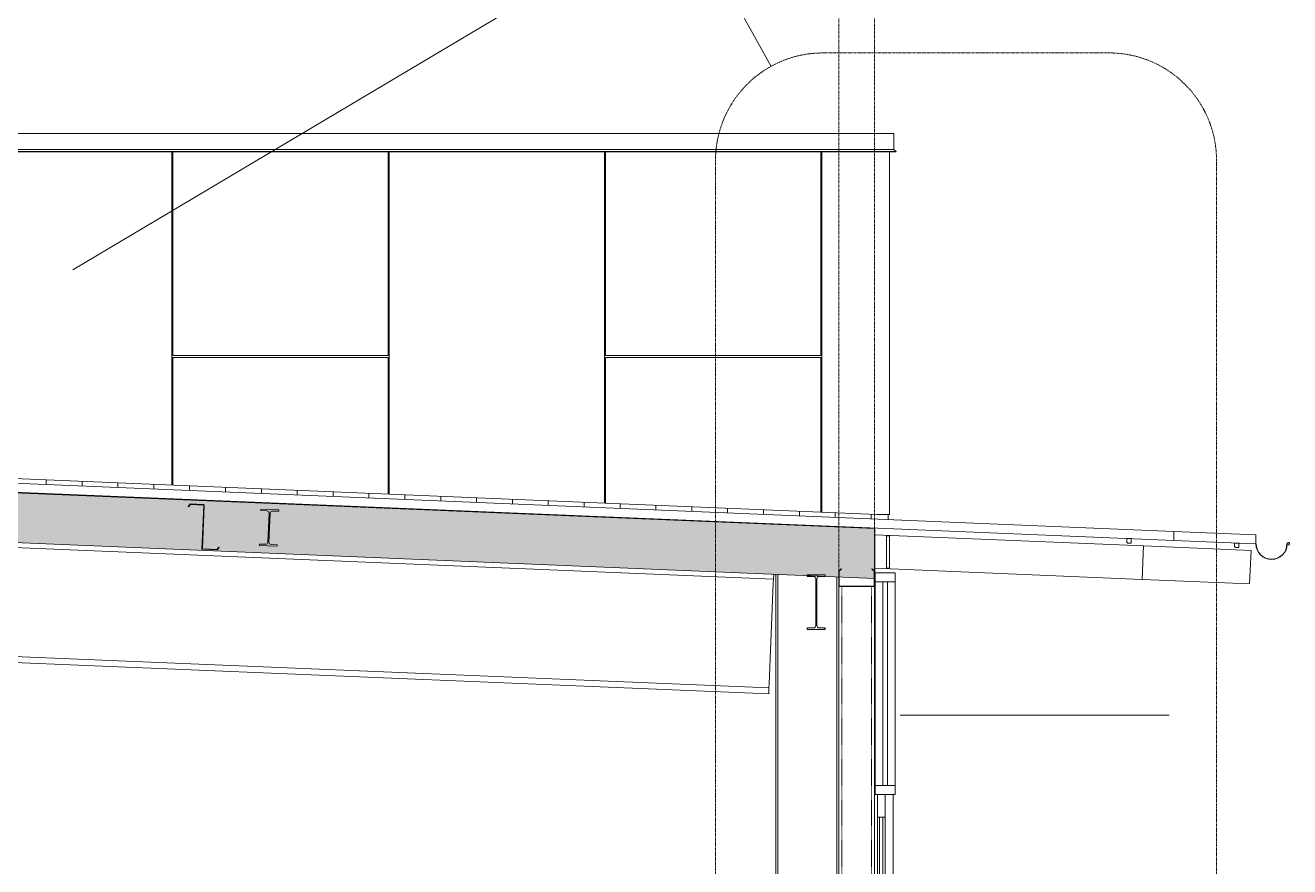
# Model space of a CAD drawing. Header units: inches. Extents: x 21386 to 98862, y -290 to 853.
# Drawn here: x 39653.8 to 39935.8, y 79.9 to 267.7 of the extents above; entities that cross this region are included whole.
import ezdxf

# ---------------------------------------------------------------- set-up
doc = ezdxf.new("R2010")
doc.units = ezdxf.units.IN
doc.header["$MEASUREMENT"] = 0
for name, pattern in [('Dash Dot 3_16_', [0.3125, 0.1875, -0.0625, 0, -0.0625]), ('Grid Line 1_2_', [0.875, 0.5, -0.125, 0.125, -0.125]), ('Hidden 1_8_', [0.1875, 0.125, -0.0625])]:
    doc.linetypes.add(name, pattern=pattern)
for name, color, linetype, lineweight in [('A-ANNO-IDEN', 131, 'Continuous', 9), ('A-ANNO-SYMB', 150, 'Continuous', 9), ('A-CLNG', 13, 'Continuous', 13), ('A-CLNG-PATT', 13, 'Continuous', 25), ('A-DOOR', 31, 'Continuous', 13), ('A-GLAZ-CURT', 52, 'Continuous', 13), ('A-GLAZ-CWMG', 51, 'Continuous', 13), ('A-ROOF', 132, 'Continuous', 13), ('A-ROOF-OTLN', 132, 'Continuous', 9), ('A-WALL', 113, 'Continuous', 13), ('A-WALL-PATT', 111, 'Continuous', 25), ('E-LITE-EQPM', 33, 'Continuous', 13), ('EOP-PR', 4, 'Continuous', 13), ('I-WALL', 2, 'Continuous', 13), ('S-BEAM', 12, 'Continuous', 13), ('S-COLS', 52, 'Continuous', 13), ('S-GRID', 1, 'Continuous', 9)]:
    doc.layers.add(name, color=color, linetype=linetype, lineweight=lineweight)
pattern_1 = [(0, (-83978.2, 145.62), (-193, 193), [48, -145]), (90, (-83978.2, 145.62), (-193, 1e-14), [96, -97]), (180, (-83930.2, 241.62), (-193, 193), [48, -145]), (90, (-83930.2, 145.62), (-193, 1e-14), [96, -97]), (180, (-83930.2, 242.12), (-193, 193), [48, -145]), (90, (-83930.2, 242.12), (-193, 1e-14), [96, -97]), (0, (-83978.2, 338.12), (-193, 193), [48, -145]), (90, (-83978.2, 242.12), (-193, 1e-14), [96, -97]), (0, (-83929.96, 193.38), (-193, 193), [48, -145]), (90, (-83929.96, 145.25), (-193, 1e-14), [48.125, -144.875]), (90, (-83881.96, 145.25), (-193, 1e-14), [48.125, -144.875]), (0, (-83929.96, 289.88), (-193, 193), [48, -145]), (90, (-83929.96, 193.88), (-193, 1e-14), [96, -97]), (180, (-83881.96, 193.88), (-193, 193), [48, -145]), (90, (-83881.96, 193.88), (-193, 1e-14), [96, -97]), (90, (-83929.96, 290.38), (-193, 1e-14), [48, -145]), (180, (-83881.96, 290.38), (-193, 193), [48, -145]), (90, (-83881.96, 290.38), (-193, 1e-14), [48, -145]), (0, (-83881.7, 145.62), (-193, 193), [48, -145]), (90, (-83881.7, 145.62), (-193, 1e-14), [96, -97]), (180, (-83833.7, 241.62), (-193, 193), [48, -145]), (90, (-83833.7, 145.62), (-193, 1e-14), [96, -97]), (180, (-83833.7, 242.12), (-193, 193), [48, -145]), (90, (-83833.7, 242.12), (-193, 1e-14), [96, -97]), (0, (-83881.7, 338.12), (-193, 193), [48, -145]), (90, (-83881.7, 242.12), (-193, 1e-14), [96, -97]), (0, (-83833.46, 193.38), (-193, 193), [48, -145]), (90, (-83833.46, 145.25), (-193, 1e-14), [48.125, -144.875]), (90, (-83785.46, 145.25), (-193, 1e-14), [48.125, -144.875]), (0, (-83833.46, 289.88), (-193, 193), [48, -145]), (90, (-83833.46, 193.88), (-193, 1e-14), [96, -97]), (180, (-83785.46, 193.88), (-193, 193), [48, -145]), (90, (-83785.46, 193.88), (-193, 1e-14), [96, -97]), (90, (-83833.46, 290.38), (-193, 1e-14), [48, -145]), (180, (-83785.46, 290.38), (-193, 193), [48, -145]), (90, (-83785.46, 290.38), (-193, 1e-14), [48, -145])]
pattern_2 = [(45, (-87938.914, 98.42), (-19.00703, 19.00703), []), (45, (-87938.914, 127.22), (-19.00703, 19.00703), [])]

# ---------------------------------------------------------------- blocks, each defined once
blk = doc.blocks.new('W-Wide Flange - 2_-3_ deep-1401636-Building Section - East_West looking South')
at = {"layer": 'S-BEAM', "color": 8, "lineweight": 9}
for p, q in [((-22084.2, 144.08), (-22780.64, 173.1)), ((-22780.64, 148.79), (-22085.21, 119.82)), ((-22085.26, 118.46), (-22780.64, 147.43)), ((-22084.2, 144.08), (-22084.23, 143.19)), ((-22084.15, 145.18), (-22084.2, 144.08)), ((-22084.23, 143.19), (-22085.17, 120.71)), ((-22085.21, 119.82), (-22085.26, 118.46)), ((-22085.17, 120.71), (-22085.21, 119.82))]:
    blk.add_line(p, q, dxfattribs=at)
blk = doc.blocks.new('W-Wide Flange - W12X19-1098423-Building Section - East_West looking South')
at = {"layer": 'S-BEAM', "lineweight": 9}
h = blk.add_hatch(dxfattribs=at)
h.set_pattern_fill('FP_59', color=8, style=0, pattern_type=2)
h.set_pattern_definition(pattern_2)
h.paths.add_polyline_path([(-22072.64, 132.85), (-22072.64, 133.2), (-22074, 133.2), (-22074.37, 133.36), (-22074.52, 133.73), (-22074.52, 144.18), (-22074.37, 144.55), (-22074, 144.7), (-22072.64, 144.7), (-22072.64, 145.05), (-22076.65, 145.05), (-22076.65, 144.7), (-22075.28, 144.7), (-22074.91, 144.55), (-22074.76, 144.18), (-22074.76, 133.73), (-22074.91, 133.36), (-22075.28, 133.2), (-22076.65, 133.2), (-22076.65, 132.85)], flags=0)
at = {"layer": 'S-BEAM', "color": 7}
for p, q in [((-22072.64, 145.05), (-22076.65, 145.05)), ((-22076.65, 145.05), (-22076.65, 144.7)), ((-22076.65, 144.7), (-22075.28, 144.7)), ((-22074.76, 144.18), (-22074.76, 133.73)), ((-22074.52, 133.73), (-22074.52, 144.18)), ((-22074, 144.7), (-22072.64, 144.7)), ((-22072.64, 144.7), (-22072.64, 145.05)), ((-22075.28, 133.2), (-22076.65, 133.2)), ((-22076.65, 133.2), (-22076.65, 132.85)), ((-22076.65, 132.85), (-22072.64, 132.85)), ((-22072.64, 133.2), (-22074, 133.2)), ((-22072.64, 132.85), (-22072.64, 133.2))]:
    blk.add_line(p, q, dxfattribs=at)
for centre, start, end in [((-22075.28, 144.18), 0, 90), ((-22074, 144.18), 90, 180), ((-22075.28, 133.73), 270, 0), ((-22074, 133.73), 180, 270)]:
    blk.add_arc(centre, 0.525, start, end, dxfattribs=at)
blk = doc.blocks.new('Dimension Lumber - 5_5 x 7_5 Glulam-1777808-Building Section - East_West looking South')
at = {"layer": 'S-BEAM', "color": 8, "lineweight": 9}
for p, q in [((-22001.68, 151.51), (-21977.68, 150.51)), ((-21977.68, 150.51), (-21977.99, 143.01)), ((-22001.99, 144.01), (-21977.99, 143.01))]:
    blk.add_line(p, q, dxfattribs=at)
blk = doc.blocks.new('Dimension Lumber - 5_5 x 7_5 Glulam-1777807-Building Section - East_West looking South')
at = {"layer": 'S-BEAM', "color": 8, "lineweight": 9}
for p, q in [((-22061.62, 154.01), (-22001.68, 151.51)), ((-22001.68, 151.51), (-22001.99, 144.01)), ((-22061.62, 146.5), (-22001.99, 144.01))]:
    blk.add_line(p, q, dxfattribs=at)
blk = doc.blocks.new('W-Wide Flange - W8X15-1355454-Building Section - East_West looking South')
at = {"layer": 'S-BEAM', "color": 7}
for p, q in [((-22198.55, 159.71), (-22198.56, 159.4)), ((-22198.56, 159.4), (-22197.18, 159.34)), ((-22194.54, 159.54), (-22198.55, 159.71)), ((-22196.7, 158.82), (-22196.97, 152.34)), ((-22196.73, 152.33), (-22196.46, 158.81)), ((-22195.94, 159.29), (-22194.55, 159.23)), ((-22194.55, 159.23), (-22194.54, 159.54)), ((-22198.87, 151.92), (-22198.88, 151.61)), ((-22198.88, 151.61), (-22194.88, 151.44)), ((-22197.49, 151.87), (-22198.87, 151.92)), ((-22194.86, 151.76), (-22196.25, 151.81)), ((-22194.88, 151.44), (-22194.86, 151.76))]:
    blk.add_line(p, q, dxfattribs=at)
for centre, radius, start, end in [((-22197.2, 158.84), 0.497, 357.6141, 87.6141), ((-22195.96, 158.79), 0.498, 87.6141, 177.6141), ((-22197.47, 152.36), 0.497, 267.6141, 357.6141), ((-22196.23, 152.31), 0.498, 177.6141, 267.6141)]:
    blk.add_arc(centre, radius, start, end, dxfattribs=at)
blk = doc.blocks.new('Girt_Z - 10_D-1390502-Building Section - East_West looking South')
at = {"layer": 'S-BEAM', "color": 7}
for p, q in [((-22334.17, 165.86), (-22334.67, 165.31)), ((-22334.67, 165.31), (-22334.59, 165.23)), ((-22334.59, 165.23), (-22334.12, 165.75)), ((-22331.23, 165.74), (-22334.17, 165.86)), ((-22334.12, 165.75), (-22331.23, 165.63)), ((-22331.16, 165.55), (-22331.57, 155.75)), ((-22331.45, 155.93), (-22331.05, 165.54)), ((-22331.57, 155.75), (-22328.2, 155.6)), ((-22328.24, 155.72), (-22331.38, 155.85)), ((-22327.77, 156.23), (-22328.24, 155.72)), ((-22328.2, 155.6), (-22327.69, 156.16)), ((-22327.69, 156.16), (-22327.77, 156.23))]:
    blk.add_line(p, q, dxfattribs=at)
for centre, radius, start, end in [((-22331.24, 165.55), 0.187, 357.6141, 87.6141), ((-22331.24, 165.55), 0.0782, 357.6141, 85.4913), ((-22331.37, 155.92), 0.0782, 177.6141, 264.5717)]:
    blk.add_arc(centre, radius, start, end, dxfattribs=at)
blk = doc.blocks.new('Girt_C - 8_D-1405486-Building Section - East_West looking South')
at = {"layer": 'S-BEAM', "lineweight": 9}
h = blk.add_hatch(dxfattribs=at)
h.set_pattern_fill('FP_59', color=8, style=0, pattern_type=2)
h.set_pattern_definition(pattern_2)
h.paths.add_polyline_path([(-22061.83, 142.44), (-22061.83, 142.55), (-22069.45, 142.55), (-22069.45, 142.44)], flags=0)
h.paths.add_polyline_path([(-22069.53, 142.62), (-22069.53, 145.89), (-22068.99, 146.34), (-22069.06, 146.42), (-22069.64, 145.94), (-22069.64, 142.63)], flags=0)
h.paths.add_polyline_path([(-22061.75, 142.62), (-22061.64, 142.63), (-22061.64, 145.94), (-22062.21, 146.42), (-22062.29, 146.34), (-22061.75, 145.89)], flags=0)
at = {"layer": 'S-BEAM', "color": 7}
for p, q in [((-22069.06, 146.42), (-22069.64, 145.94)), ((-22069.64, 145.94), (-22069.64, 142.63)), ((-22069.53, 145.89), (-22068.99, 146.34)), ((-22069.53, 142.62), (-22069.53, 145.89)), ((-22068.99, 146.34), (-22069.06, 146.42)), ((-22062.21, 146.42), (-22062.29, 146.34)), ((-22062.29, 146.34), (-22061.75, 145.89)), ((-22061.64, 145.94), (-22062.21, 146.42)), ((-22061.75, 145.89), (-22061.75, 142.62)), ((-22061.64, 142.63), (-22061.64, 145.94)), ((-22061.83, 142.55), (-22069.45, 142.55)), ((-22069.45, 142.44), (-22061.83, 142.44))]:
    blk.add_line(p, q, dxfattribs=at)
for centre, radius, start, end in [((-22069.45, 142.63), 0.188, 180, 270), ((-22069.45, 142.63), 0.0782, 183.0424, 270), ((-22061.83, 142.63), 0.188, 270, 0), ((-22061.83, 142.63), 0.0782, 270, 357.8773)]:
    blk.add_arc(centre, radius, start, end, dxfattribs=at)
blk = doc.blocks.new('Sliding Door - one-1982820-Building Section - East_West looking South')
at = {"layer": 'A-DOOR', "color": 7}
for p, q in [((-22059.27, 96), (-22061.02, 96)), ((-22061.02, 96), (-22061.02, 91)), ((-22059.27, 91), (-22059.27, 96)), ((-22061.02, 91), (-22059.27, 91)), ((-22060.52, 91), (-22060.52, 5)), ((-22059.77, 91), (-22060.52, 91)), ((-22059.77, 5), (-22059.77, 91)), ((-22059.27, 5), (-22061.02, 5)), ((-22061.02, 5), (-22061.02, 0)), ((-22060.52, 5), (-22059.77, 5)), ((-22059.27, 0), (-22059.27, 5)), ((-22061.02, 0), (-22059.27, 0))]:
    blk.add_line(p, q, dxfattribs=at)
at = {"layer": 'A-DOOR', "color": 8, "lineweight": 9}
for p, q in [((-22057.52, 0), (-22057.52, 96)), ((-22061.02, 91), (-22061.02, 5)), ((-22059.27, 91), (-22059.27, 5))]:
    blk.add_line(p, q, dxfattribs=at)
blk = doc.blocks.new('System Panel - INSULATED LOW-E GLAZING _SEE ELEVATIONS FOR U-FACTOR_ SHGC_ _ LT_-1142349-Building Section - East_West looking South')
at = {"layer": 'A-GLAZ-CURT', "color": 7}
for p, q in [((-22058.77, 143.5), (-22059.77, 143.5)), ((-22059.77, 143.5), (-22059.77, 98)), ((-22058.77, 98), (-22058.77, 143.5)), ((-22059.77, 98), (-22058.77, 98))]:
    blk.add_line(p, q, dxfattribs=at)
at = {"layer": 'A-GLAZ-CURT', "color": 10, "lineweight": 9}
for p, q in [((-22059.77, 143.5), (-22058.77, 143.5)), ((-22059.77, 143.5), (-22059.77, 98)), ((-22058.77, 98), (-22058.77, 143.5)), ((-22059.77, 98), (-22058.77, 98))]:
    blk.add_line(p, q, dxfattribs=at)
blk = doc.blocks.new('Rectangular Mullion - Exterior 2_ x 4_5_-1135276-Building Section - East_West looking South')
at = {"layer": 'A-GLAZ-CWMG', "color": 7}
for p, q in [((-22057.02, 145.5), (-22061.52, 145.5)), ((-22061.52, 145.5), (-22061.52, 143.5)), ((-22057.02, 143.5), (-22057.02, 145.5)), ((-22061.52, 143.5), (-22057.02, 143.5))]:
    blk.add_line(p, q, dxfattribs=at)
blk = doc.blocks.new('Rectangular Mullion - Exterior 2_ x 4_5_-V220-Building Section - East_West looking South')
at = {"layer": 'A-GLAZ-CWMG', "color": 7}
for p, q in [((-22057.02, 98), (-22061.52, 98)), ((-22061.52, 98), (-22061.52, 96)), ((-22061.52, 96), (-22057.02, 96)), ((-22057.02, 96), (-22057.02, 98))]:
    blk.add_line(p, q, dxfattribs=at)
blk = doc.blocks.new('Rectangular Mullion - Exterior 2_ x 4_5_-V221-Building Section - East_West looking South')
at = {"layer": 'A-GLAZ-CWMG', "color": 10, "lineweight": 9}
for p, q in [((-22061.52, 143.5), (-22059.77, 143.5)), ((-22059.77, 143.5), (-22058.77, 143.5)), ((-22058.77, 143.5), (-22057.02, 143.5)), ((-22059.77, 98), (-22061.52, 98)), ((-22058.77, 98), (-22059.77, 98)), ((-22057.02, 98), (-22058.77, 98))]:
    blk.add_line(p, q, dxfattribs=at)
at = {"layer": 'A-GLAZ-CWMG', "color": 8, "lineweight": 9}
for p, q in [((-22061.52, 143.5), (-22061.52, 98)), ((-22057.02, 143.5), (-22057.02, 98))]:
    blk.add_line(p, q, dxfattribs=at)
blk = doc.blocks.new('C-Channel-Column - C8X13_7-1665977-Building Section - East_West looking South')
at = {"layer": 'S-COLS', "color": 8, "linetype": 'Hidden 1_8_', "lineweight": 9}
for p, q in [((-22068.93, 0), (-22068.93, 142.44)), ((-22062.35, 0), (-22062.35, 142.44))]:
    blk.add_line(p, q, dxfattribs=at)
blk = doc.blocks.new('EXTERIOR LED - SUNRISE LED Light Bar-970652-Building Section - East_West looking South')
at = {"layer": 'E-LITE-EQPM', "color": 8, "lineweight": 9}
for p, q in [((-21980.4, 152.12), (-21981.4, 152.12)), ((-21981.4, 152.12), (-21981.4, 151.29)), ((-21981.4, 151.29), (-21981.23, 151.29)), ((-21981.23, 151.29), (-21981.23, 151.12)), ((-21981.23, 151.12), (-21980.4, 151.12)), ((-21980.4, 151.12), (-21980.4, 152.12))]:
    blk.add_line(p, q, dxfattribs=at)

msp = doc.modelspace()

# ---------------------------------------------------------------- hatches: boundary and pattern name
at = {"layer": 'A-CLNG-PATT', "lineweight": 9}
h = msp.add_hatch(dxfattribs=at)
h.set_pattern_fill('FP_55', color=8, style=0, pattern_type=2)
h.set_pattern_definition([(161.57, (-87937.954, 99.38), (-7.680223697, -0.000979594), [0, -54.643, 6.067, 0]), (18.43, (-87939.874, 99.38), (-7.680223697, 0.000979594), [0, -54.643, 6.067, 0]), (108.43, (-87937.954, 99.38), (3.838295293, -19.201365322), [18.211, -42.499]), (71.57, (-87939.874, 99.38), (3.838295293, 19.201365322), [18.211, -42.499])])
h.paths.add_polyline_path([(39843.23, 144.24), (39843.23, 155.38), (39124.21, 185.34), (39124.21, 174.2), (39822.27, 145.12)], flags=0)
at = {"layer": 'A-WALL-PATT', "lineweight": 9}
h = msp.add_hatch(dxfattribs=at)
h.set_pattern_fill('FP_64', color=8, style=0, pattern_type=2)
h.set_pattern_definition([(270, (-84605.57, -153.667), (8, 5e-16), [])])
h.paths.add_polyline_path([(39846.21, 157.38), (39846.21, 158.5), (39843.23, 158.51), (39208.08, 184.97), (39208.15, 183.97), (39843.71, 157.49)], flags=0)
h.paths.add_polyline_path([(39204.08, 184.14), (39204.08, 187.08), (39156.46, 187.08), (39156.46, 239.46), (39125.96, 239.46), (39125.96, 192), (39124.21, 192), (39124.21, 187.47), (39199.38, 184.34)], flags=0)
h = msp.add_hatch(dxfattribs=at)
h.set_pattern_fill('FP_58', color=8, style=0, pattern_type=2)
h.set_pattern_definition(pattern_1)
h.paths.add_polyline_path([(39843.71, 158.49), (39843.71, 239.46), (39205.08, 239.46), (39205.08, 185.1), (39843.23, 158.51)], flags=0)
h = msp.add_hatch(dxfattribs=at)
h.set_pattern_fill('FP_58', color=8, style=0, pattern_type=2)
h.set_pattern_definition(pattern_1)
h.paths.add_polyline_path([(39843.71, 158.5), (39846.52, 158.5), (39846.52, 239.46), (39843.71, 239.46), (39843.71, 159.54)], flags=0)

# ---------------------------------------------------------------- linework, layer by layer
at = {"layer": 'A-ANNO-IDEN', "color": 153}
msp.add_line((39664.41, 213.1), (39915.2, 362.45), dxfattribs=at)
at = {"layer": 'A-ANNO-SYMB'}
msp.add_line((39820.12, 258.52), (39773.5, 342.86), dxfattribs=at)
at = {"layer": 'A-ANNO-SYMB', "linetype": 'Dash Dot 3_16_'}
for p, q in [((39895.48, 261.52), (39831.73, 261.52)), ((39807.73, 237.52), (39807.73, -29.82)), ((39919.48, -29.82), (39919.48, 237.52))]:
    msp.add_line(p, q, dxfattribs=at)
for centre, start, end in [((39831.73, 237.52), 90, 180), ((39895.48, 237.52), 0, 90)]:
    msp.add_arc(centre, 24, start, end, dxfattribs=at)
at = {"layer": 'A-CLNG', "color": 7}
for p, q in [((39843.23, 155.38), (39124.21, 185.34)), ((39124.21, 174.2), (39843.23, 144.24)), ((39843.23, 144.24), (39843.23, 155.38))]:
    msp.add_line(p, q, dxfattribs=at)
at = {"layer": 'A-ROOF', "color": 7}
for p, q in [((39909.96, 154.73), (39124.9, 187.44)), ((39124.9, 185.44), (39909.96, 152.73)), ((39909.96, 152.73), (39909.96, 154.73))]:
    msp.add_line(p, q, dxfattribs=at)
at = {"layer": 'A-ROOF', "color": 8, "lineweight": 9}
for p, q in [((39909.96, 154.73), (39928.25, 153.97)), ((39928.25, 151.96), (39909.96, 152.73)), ((39928.25, 151.96), (39928.25, 153.97))]:
    msp.add_line(p, q, dxfattribs=at)
at = {"layer": 'A-ROOF-OTLN', "color": 8}
for p, q in [((39928.31, 151.96), (39928.25, 151.96)), ((39935.35, 151.77), (39935.31, 151.72))]:
    msp.add_line(p, q, dxfattribs=at)
for centre, radius, start, end in [((39931.75, 151.96), 3.5, 180, 360), ((39931.75, 151.96), 3.44, 180, 0), ((39935.49, 151.96), 0.306, 232.159, 180), ((39935.49, 151.96), 0.243, 234.011, 180)]:
    msp.add_arc(centre, radius, start, end, dxfattribs=at)
at = {"layer": 'A-WALL', "color": 8, "lineweight": 9}
for p, q in [((39205.08, 243.5), (39847.52, 243.5)), ((39847.52, 240), (39847.52, 243.5)), ((39847.52, 240), (39205.08, 240)), ((39848.02, 239.5), (39847.52, 240)), ((39205.08, 239.5), (39848.02, 239.5)), ((39205.08, 239.46), (39847.97, 239.46)), ((39846.52, 239.46), (39846.52, 158.5)), ((39847.97, 239.46), (39848.02, 239.5)), ((39205.08, 185.1), (39843.71, 158.49)), ((39843.71, 158.5), (39846.52, 158.5)), ((39843.71, 158.49), (39843.71, 158.5)), ((39846.21, 157.38), (39846.21, 158.5)), ((39843.33, 145.5), (39843.23, 145.5)), ((39835.21, 0), (39835.21, 142.63))]:
    msp.add_line(p, q, dxfattribs=at)
at = {"layer": 'EOP-PR', "color": 8, "lineweight": 9}
msp.add_line((39848.92, 113.75), (39908.92, 113.75), dxfattribs=at)
at = {"layer": 'I-WALL', "color": 7}
for p, q in [((39846.52, 153.75), (39845.89, 153.75)), ((39845.89, 153.75), (39845.89, 146.5)), ((39846.52, 146.5), (39846.52, 153.75)), ((39845.89, 146.5), (39846.52, 146.5))]:
    msp.add_line(p, q, dxfattribs=at)
at = {"layer": 'S-COLS', "color": 8, "lineweight": 9}
for p, q in [((39821.21, 145.16), (39821.21, 0)), ((39821.64, 145.14), (39821.64, 0)), ((39834.77, 144.59), (39834.77, 0)), ((39835.21, 0), (39835.21, 142.44)), ((39835.39, 142.44), (39835.21, 142.44)), ((39843.21, 142.44), (39843.02, 142.44)), ((39843.21, 142.44), (39843.21, 0))]:
    msp.add_line(p, q, dxfattribs=at)
at = {"layer": 'S-GRID', "linetype": 'Grid Line 1_2_'}
for p, q in [((39835.21, -107.86), (39835.21, 671.89)), ((39843.21, -107.86), (39843.21, 671.89))]:
    msp.add_line(p, q, dxfattribs=at)

# ---------------------------------------------------------------- block references
at = {"layer": 'A-DOOR', "color": 8, "lineweight": 9}
msp.add_blockref('Sliding Door - one-1982820-Building Section - East_West looking South', (61904.85, 0), dxfattribs=at)
at = {"layer": 'A-GLAZ-CURT', "color": 10, "lineweight": 9}
msp.add_blockref('System Panel - INSULATED LOW-E GLAZING _SEE ELEVATIONS FOR U-FACTOR_ SHGC_ _ LT_-1142349-Building Section - East_West looking South', (61904.85, 0), dxfattribs=at)
at = {"layer": 'A-GLAZ-CWMG', "color": 8, "lineweight": 9}
for name in ['Rectangular Mullion - Exterior 2_ x 4_5_-1135276-Building Section - East_West looking South', 'Rectangular Mullion - Exterior 2_ x 4_5_-V221-Building Section - East_West looking South', 'Rectangular Mullion - Exterior 2_ x 4_5_-V220-Building Section - East_West looking South']:
    msp.add_blockref(name, (61904.85, 0), dxfattribs=at)
at = {"layer": 'E-LITE-EQPM', "color": 8, "lineweight": 9}
for p in [(61880.85, 1), (61904.85, 0)]:
    msp.add_blockref('EXTERIOR LED - SUNRISE LED Light Bar-970652-Building Section - East_West looking South', p, dxfattribs=at)
at = {"layer": 'S-BEAM', "color": 8, "lineweight": 9}
for name, p in [('W-Wide Flange - 2_-3_ deep-1401636-Building Section - East_West looking South', (61904.85, 0)), ('Girt_Z - 10_D-1390502-Building Section - East_West looking South', (62024.74, -5)), ('W-Wide Flange - W8X15-1355454-Building Section - East_West looking South', (61904.85, 0)), ('Dimension Lumber - 5_5 x 7_5 Glulam-1777807-Building Section - East_West looking South', (61904.85, 0)), ('Dimension Lumber - 5_5 x 7_5 Glulam-1777808-Building Section - East_West looking South', (61904.85, 0)), ('W-Wide Flange - W12X19-1098423-Building Section - East_West looking South', (61904.85, 0)), ('Girt_C - 8_D-1405486-Building Section - East_West looking South', (61904.85, 0))]:
    msp.add_blockref(name, p, dxfattribs=at)
at = {"layer": 'S-COLS', "color": 8, "linetype": 'Hidden 1_8_', "lineweight": 9}
msp.add_blockref('C-Channel-Column - C8X13_7-1665977-Building Section - East_West looking South', (61904.85, 0), dxfattribs=at)

doc.saveas('drawing.dxf')
